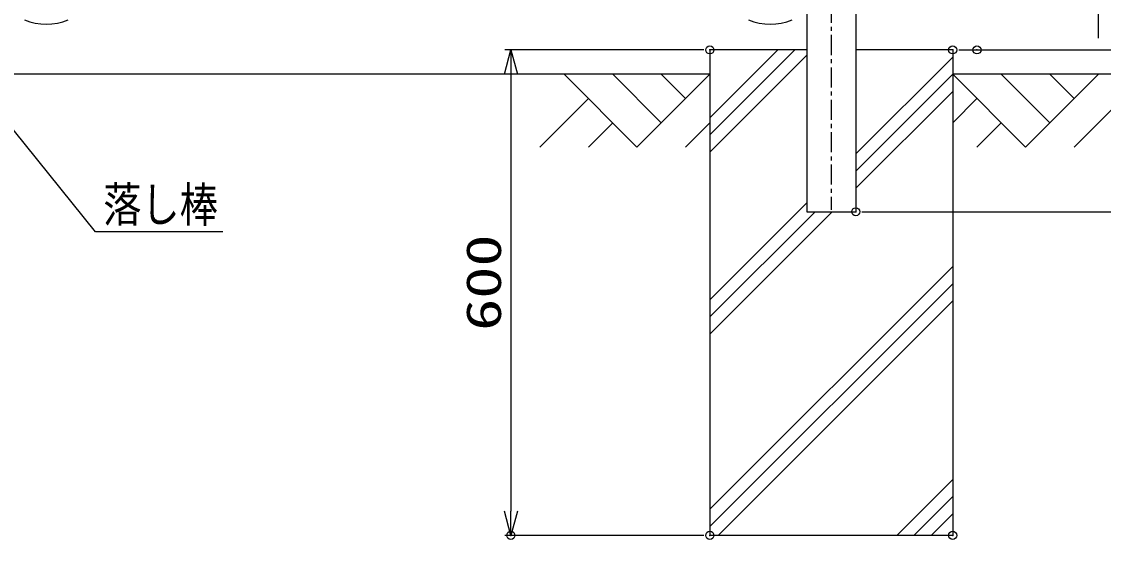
# Model space of a CAD drawing. Units: millimetres, scale not verified. Extents: x -4455 to 4455, y -3150 to 3150.
# Drawn here: x 1391 to 2727, y -909 to -269 of the extents above; entities that cross this region are included whole.
import ezdxf
from ezdxf.enums import TextEntityAlignment as Align

# ---------------------------------------------------------------- set-up
doc = ezdxf.new("R2010")
doc.units = ezdxf.units.MM
doc.header["$LTSCALE"] = 20
doc.header["$PDMODE"] = 32
doc.header["$PDSIZE"] = 10
doc.linetypes.add('USER1', pattern=[2, 1.25, -0.25, 0.25, -0.25])
for name, color, linetype, lineweight in [('0-0_1', 7, 'Continuous', 25), ('0-1_0', 7, 'Continuous', 25), ('0-4_EXTCNT-LMEC0', 1, 'Continuous', 25), ('0-5_LAYER04', 7, 'Continuous', 25)]:
    doc.layers.add(name, color=color, linetype=linetype, lineweight=lineweight)
doc.layers.add('0-2_DEFPOINTS', color=7, linetype='Continuous')
doc.styles.add('ＭＳ ゴシック', font='')
doc.styles.get('ＭＳ ゴシック').set_extended_font_data('MS Gothic')

# ---------------------------------------------------------------- blocks, each defined once
blk = doc.blocks.new('_Open30')
at = {"layer": '0-1_0', "color": 1}
blk.add_line((0, 0), (-20, 0), dxfattribs=at)
blk.add_lwpolyline([(-20, 5.36), (0, 0), (-20, -5.36)], dxfattribs=at)

msp = doc.modelspace()

# ---------------------------------------------------------------- linework, layer by layer
at = {"layer": '0-0_1', "color": 3, "linetype": 'USER1'}
msp.add_line((2391.15, 634.68), (2391.15, -501.44), dxfattribs=at)
at = {"layer": '0-0_1'}
for p, q in [((2360.9, -148.04), (2360.9, -503.79)), ((2421.4, -255.79), (2421.4, -503.79)), ((2241.15, -303.79), (2241.15, -903.79)), ((2360.9, -303.79), (2241.15, -303.79)), ((2541.15, -303.79), (2421.4, -303.79)), ((2541.15, -303.79), (2541.15, -903.79)), ((2241.15, -333.79), (541.15, -333.79)), ((2816.15, -333.79), (2541.15, -333.79)), ((2360.9, -503.79), (2421.4, -503.79)), ((2541.15, -903.79), (2241.15, -903.79))]:
    msp.add_line(p, q, dxfattribs=at)
at = {"layer": '0-0_1', "color": 2}
for p, q in [((2241.15, -408.79), (2346.15, -303.79)), ((2324.94, -303.79), (2241.15, -387.57)), ((2360.9, -310.25), (2241.15, -430)), ((2541.15, -312.57), (2421.4, -432.32)), ((2421.4, -453.54), (2541.15, -333.79)), ((2541.15, -355), (2421.4, -474.75)), ((2360.9, -492.82), (2241.15, -612.57)), ((2241.15, -633.79), (2371.15, -503.79)), ((2392.37, -503.79), (2241.15, -655)), ((2541.15, -571.62), (2241.15, -871.62)), ((2241.15, -892.83), (2541.15, -592.83)), ((2541.15, -614.04), (2251.41, -903.79)), ((2541.15, -834.62), (2471.99, -903.79)), ((2493.2, -903.79), (2541.15, -855.83)), ((2541.15, -877.04), (2514.41, -903.79))]:
    msp.add_line(p, q, dxfattribs=at)
at = {"layer": '0-0_1', "color": 4}
for p, q in [((2061.15, -333.79), (2151.15, -423.79)), ((2121.15, -333.79), (2181.15, -393.79)), ((2241.15, -333.79), (2151.15, -423.79)), ((2181.15, -333.79), (2211.15, -363.79)), ((2541.15, -333.79), (2631.15, -423.79)), ((2601.15, -333.79), (2661.15, -393.79)), ((2721.15, -333.79), (2631.15, -423.79)), ((2661.15, -333.79), (2691.15, -363.79)), ((2091.15, -363.79), (2031.15, -423.79)), ((2571.15, -363.79), (2541.15, -393.79)), ((2751.15, -363.79), (2691.15, -423.79)), ((2121.15, -393.79), (2091.15, -423.79)), ((2241.15, -393.79), (2211.15, -423.79)), ((2601.15, -393.79), (2571.15, -423.79))]:
    msp.add_line(p, q, dxfattribs=at)
at = {"layer": '0-1_0', "color": 1}
for p, q in [((2233.65, -303.79), (1987.85, -303.79)), ((1995.35, -333.79), (1995.35, -873.79)), ((2233.65, -903.79), (1987.85, -903.79))]:
    msp.add_line(p, q, dxfattribs=at)
at = {"layer": '0-1_0'}
msp.add_lwpolyline([(1639.49, -528.64), (1482.33, -528.64), (1367.02, -385.33)], dxfattribs=at)
at = {"layer": '0-2_DEFPOINTS'}
for p in [(2241.15, -303.79), (2541.15, -303.79), (2571.15, -303.79), (2421.4, -503.79), (1995.35, -903.79), (2241.15, -903.79), (2541.15, -903.79)]:
    msp.add_point(p, dxfattribs=at)
at = {"layer": '0-4_EXTCNT-LMEC0', "color": 4}
msp.add_line((2721, 147.77), (2721, -289.17), dxfattribs=at)
at = {"layer": '0-4_EXTCNT-LMEC0'}
for p, q in [((2548.65, -303.79), (3207.15, -303.79)), ((2548.65, -303.79), (2968.15, -303.79)), ((2548.65, -303.79), (2968.5, -303.79)), ((2578.65, -303.79), (3088.5, -303.79)), ((2428.9, -503.79), (3328.5, -503.79)), ((2428.9, -503.79), (2968.15, -503.79))]:
    msp.add_line(p, q, dxfattribs=at)
at = {"layer": '0-5_LAYER04'}
for centre in [(1421.55, -196.92), (2315.76, -196.92)]:
    msp.add_arc(centre, 74.86, 248.94141, 291.05859, dxfattribs=at)

# ---------------------------------------------------------------- block references
at = {"layer": '0-1_0', "xscale": 1.5, "yscale": 1.5}
for p, rotation in [((1995.35, -303.79), 90), ((1995.35, -903.79), 270)]:
    msp.add_blockref('_Open30', p, dxfattribs=dict(at, rotation=rotation))

# ---------------------------------------------------------------- texts
at = {"layer": '0-1_0', "color": 3, "style": 'ＭＳ ゴシック', "width": 0.8}
msp.add_text('落し棒', height=43.26, dxfattribs=at).set_placement((1491.83, -529.47), align=Align.BOTTOM_LEFT)
at = {"layer": '0-1_0', "color": 3, "style": 'ＭＳ ゴシック', "width": 1.35}
msp.add_text('600', height=43.26, rotation=90, dxfattribs=at).set_placement((1996.17, -651.04), align=Align.BOTTOM_LEFT)

doc.saveas('drawing.dxf')
